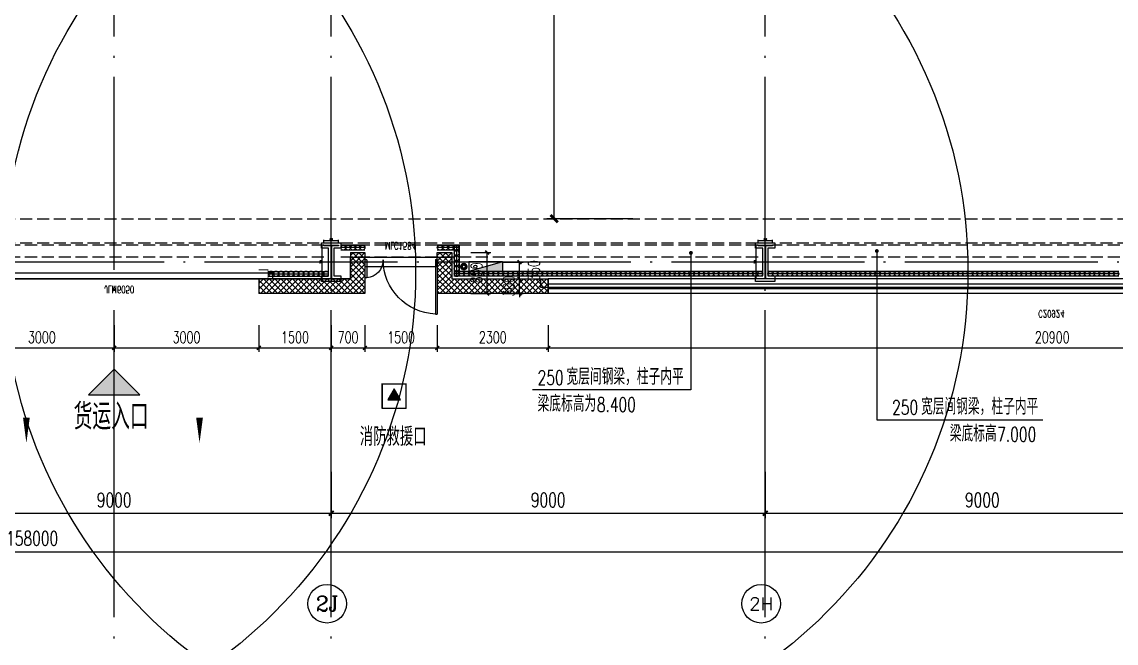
# Model space of a CAD drawing. Extents: x -1313754 to 847533, y 489853 to 941203.
# Drawn here: x -207268 to -184580, y 632164 to 645054 of the extents above; entities that cross this region are included whole.
import ezdxf
from ezdxf.enums import TextEntityAlignment as Align

# ---------------------------------------------------------------- set-up
doc = ezdxf.new("R2010")
doc.units = 0
doc.header["$LTSCALE"] = 1000
doc.header["$MEASUREMENT"] = 0
for name, pattern in [('10平面$0$DASH', [0.35, 0.25, -0.1]), ('DASH', [0.35, 0.25, -0.1]), ('DOTE', [2.42, 2, -0.2, 0.02, -0.2])]:
    doc.linetypes.add(name, pattern=pattern)
doc.layers.get('Defpoints').update_dxf_attribs({"color": 210})
for name, color, linetype in [('10平面$0$WINDOW', 4, 'Continuous'), ('10平面$0$WINDOW_TEXT', 7, 'Continuous'), ('A-AXIS-D', 1, 'Continuous'), ('A-AXIS-DOTE', 14, 'DOTE'), ('A-AXIS-DP', 126, 'Continuous'), ('A-AXIS-SYMB', 3, 'Continuous'), ('A-HATCH-2', 251, 'Continuous'), ('A-HRAIL', 173, 'Continuous'), ('A-LIN-V', 9, 'Continuous'), ('A-SFCE', 30, 'Continuous'), ('A-TEXT', 61, 'Continuous'), ('A-WINDOW', 140, 'Continuous'), ('AS-COLN', 6, 'Continuous'), ('AS-WALL', 40, 'Continuous'), ('AS-结构边线层', 200, 'Continuous'), ('DIM_SYMB', 3, 'Continuous'), ('FH-line', 180, 'Continuous'), ('FH-tri', 180, 'Continuous'), ('PUB_HATCH', 8, 'Continuous'), ('PUB_TEXT', 7, 'Continuous'), ('RP-N2-01$0$$0$A-WIND-J', 1, 'Continuous'), ('RP-N2-01$0$A-WIND-J', 3, 'Continuous'), ('SB_ZF消火栓', 10, 'Continuous'), ('建-窗', 4, 'Continuous'), ('建-门窗编号', 7, 'Continuous')]:
    doc.layers.add(name, color=color, linetype=linetype)
doc.layers.add('LG-ZF消防', color=1, linetype='Continuous', lineweight=60)
doc.styles.add('10平面$0$_TCH_WINDOW', font='SIMPLEX', dxfattribs={"height": 3.5, "bigfont": 'GBCBIG'})
doc.styles.add('_TCH_AXIS', font='COMPLEX', dxfattribs={"bigfont": 'GBCBIG'})
doc.styles.add('_TCH_DIM', font='SIMPLEX', dxfattribs={"bigfont": 'GBCBIG'})
doc.styles.add('_TCH_DIM_T3', font='SIMPLEX', dxfattribs={"width": 0.705882, "bigfont": 'GBCBIG'})
doc.styles.add('A-STANDARD', font='SIMPLEX', dxfattribs={"bigfont": 'GBCBIG'})
doc.styles.add('A-WIN-LABEL', font='SIMPLEX', dxfattribs={"bigfont": 'GBCBIG'})
doc.dimstyles.new('_TCH_ARCH&&10', dxfattribs={"dimtxt": 29.75, "dimasz": 10, "dimexe": 10, "dimexo": 10, "dimgap": 12.625, "dimtad": 1, "dimdec": 0, "dimzin": 0, "dimdsep": 46, "dimtxsty": '_TCH_DIM_T3', "dimblk": 'ARCHTICK', "dimcen": 0.09, "dimclrt": 7, "dimazin": 2, "dimtfac": 1, "dimtdec": 0, "dimtix": 1, "dimtmove": 2, "dimatfit": 3, "dimfxl": 0, "dimtolj": 1, "dimtzin": 0, "dimarcsym": 0})
doc.dimstyles.new('_TCH_ARCH&&100', dxfattribs={"dimtxt": 297.5, "dimasz": 100, "dimexe": 100, "dimexo": 100, "dimgap": 126.25, "dimtad": 1, "dimdec": 0, "dimzin": 0, "dimdsep": 46, "dimtxsty": '_TCH_DIM_T3', "dimblk": 'ARCHTICK', "dimcen": 0.09, "dimclrt": 7, "dimazin": 2, "dimtfac": 1, "dimtdec": 0, "dimtix": 1, "dimtmove": 2, "dimatfit": 3, "dimfxl": 0, "dimtolj": 1, "dimtzin": 0, "dimarcsym": 0})
doc.dimstyles.new('_TCH_ARCH&&150', dxfattribs={"dimtxt": 446.25, "dimasz": 150, "dimexe": 150, "dimexo": 150, "dimgap": 189.375, "dimtad": 1, "dimdec": 0, "dimzin": 0, "dimdsep": 46, "dimtxsty": '_TCH_DIM_T3', "dimblk": 'ARCHTICK', "dimcen": 0.09, "dimclrt": 7, "dimazin": 2, "dimtfac": 1, "dimtdec": 0, "dimtix": 1, "dimtmove": 2, "dimatfit": 3, "dimfxl": 0, "dimtolj": 1, "dimtzin": 0, "dimarcsym": 0})
doc.dimstyles.new('_TCH_ARCH&&80', dxfattribs={"dimtxt": 238, "dimasz": 80, "dimexe": 80, "dimexo": 80, "dimgap": 101, "dimtad": 1, "dimdec": 0, "dimzin": 0, "dimdsep": 46, "dimtxsty": '_TCH_DIM_T3', "dimblk": 'ARCHTICK', "dimcen": 0.09, "dimclrt": 7, "dimazin": 2, "dimtfac": 1, "dimtdec": 0, "dimtix": 1, "dimtmove": 2, "dimatfit": 3, "dimfxl": 0, "dimtolj": 1, "dimtzin": 0, "dimarcsym": 0})
pattern_1 = [(45, (60, 0), (-60.000061, 60.000061), []), (135, (60, 0), (-60.000061, -60.000061), [])]

# ---------------------------------------------------------------- blocks, each defined once
blk = doc.blocks.new('_ArchTick')
at = {"color": 0, "linetype": 'ByBlock', "const_width": 0.4}
blk.add_lwpolyline([(-0.5, -0.5), (0.5, 0.5)], dxfattribs=at)
blk = doc.blocks.new('*D1293')
at = {"layer": 'A-AXIS-D', "color": 0, "lineweight": -2}
for p, q in [((10882, -169100), (10882, -170060)), ((19882, -169100), (19882, -170060)), ((10882, -169960), (19882, -169960))]:
    blk.add_line(p, q, dxfattribs=at)
at = {"layer": 'Defpoints', "color": 0}
for p in [(10882, -169000), (19882, -169000), (19882, -169960)]:
    blk.add_point(p, dxfattribs=at)
at = {"layer": 'A-AXIS-D', "color": 0, "lineweight": -2, "xscale": 100, "yscale": 100, "zscale": 100, "rotation": 180}
blk.add_blockref('_ArchTick', (10882, -169960), dxfattribs=at)
at = {"layer": 'A-AXIS-D', "color": 0, "lineweight": -2, "xscale": 100, "yscale": 100, "zscale": 100}
blk.add_blockref('_ArchTick', (19882, -169960), dxfattribs=at)
at = {"layer": 'A-AXIS-D', "color": 7, "insert": (15382, -169685), "char_height": 297.5, "attachment_point": 5, "style": '_TCH_DIM_T3'}
blk.add_mtext('\\A1;9000', dxfattribs=at)
blk = doc.blocks.new('*D1294')
at = {"layer": 'A-AXIS-D', "color": 0, "lineweight": -2}
for p, q in [((19882, -169100), (19882, -170060)), ((28882, -169100), (28882, -170060)), ((19882, -169960), (28882, -169960))]:
    blk.add_line(p, q, dxfattribs=at)
at = {"layer": 'Defpoints', "color": 0}
for p in [(19882, -169000), (28882, -169000), (28882, -169960)]:
    blk.add_point(p, dxfattribs=at)
at = {"layer": 'A-AXIS-D', "color": 0, "lineweight": -2, "xscale": 100, "yscale": 100, "zscale": 100, "rotation": 180}
blk.add_blockref('_ArchTick', (19882, -169960), dxfattribs=at)
at = {"layer": 'A-AXIS-D', "color": 0, "lineweight": -2, "xscale": 100, "yscale": 100, "zscale": 100}
blk.add_blockref('_ArchTick', (28882, -169960), dxfattribs=at)
at = {"layer": 'A-AXIS-D', "color": 7, "insert": (24382, -169685), "char_height": 297.5, "attachment_point": 5, "style": '_TCH_DIM_T3'}
blk.add_mtext('\\A1;9000', dxfattribs=at)
blk = doc.blocks.new('*D1295')
at = {"layer": 'A-AXIS-D', "color": 0, "lineweight": -2}
for p, q in [((28882, -169100), (28882, -170060)), ((37882, -169100), (37882, -170060)), ((28882, -169960), (37882, -169960))]:
    blk.add_line(p, q, dxfattribs=at)
at = {"layer": 'Defpoints', "color": 0}
for p in [(28882, -169000), (37882, -169000), (37882, -169960)]:
    blk.add_point(p, dxfattribs=at)
at = {"layer": 'A-AXIS-D', "color": 0, "lineweight": -2, "xscale": 100, "yscale": 100, "zscale": 100, "rotation": 180}
blk.add_blockref('_ArchTick', (28882, -169960), dxfattribs=at)
at = {"layer": 'A-AXIS-D', "color": 0, "lineweight": -2, "xscale": 100, "yscale": 100, "zscale": 100}
blk.add_blockref('_ArchTick', (37882, -169960), dxfattribs=at)
at = {"layer": 'A-AXIS-D', "color": 7, "insert": (33382, -169685), "char_height": 297.5, "attachment_point": 5, "style": '_TCH_DIM_T3'}
blk.add_mtext('\\A1;9000', dxfattribs=at)
blk = doc.blocks.new('*D1384')
at = {"layer": 'A-AXIS-D', "color": 0, "lineweight": -2}
for p, q in [((-65318, -169200), (-65318, -170860)), ((92682, -169200), (92682, -170860)), ((-65318, -170760), (92682, -170760))]:
    blk.add_line(p, q, dxfattribs=at)
at = {"layer": 'Defpoints', "color": 0}
for p in [(-65318, -169100), (92682, -169100), (92682, -170760)]:
    blk.add_point(p, dxfattribs=at)
at = {"layer": 'A-AXIS-D', "color": 0, "lineweight": -2, "xscale": 100, "yscale": 100, "zscale": 100, "rotation": 180}
blk.add_blockref('_ArchTick', (-65318, -170760), dxfattribs=at)
at = {"layer": 'A-AXIS-D', "color": 0, "lineweight": -2, "xscale": 100, "yscale": 100, "zscale": 100}
blk.add_blockref('_ArchTick', (92682, -170760), dxfattribs=at)
at = {"layer": 'A-AXIS-D', "color": 7, "insert": (13682, -170485), "char_height": 297.5, "attachment_point": 5, "style": '_TCH_DIM_T3'}
blk.add_mtext('\\A1;158000', dxfattribs=at)
blk = doc.blocks.new('JYC-1')
at = {"layer": 'FH-tri'}
h = blk.add_hatch(color=2, dxfattribs=at)
h.dxf.hatch_style = 1
h.paths.add_polyline_path([(-170967, 42437), (-169717, 43687), (-170967, 43687)])
at = {"layer": 'FH-tri', "color": 2}
blk.add_lwpolyline([(-170967, 42437), (-169717, 43687), (-169717, 43687), (-170967, 43687)], close=True, dxfattribs=at)
at = {"layer": 'A-TEXT', "style": 'A-STANDARD'}
blk.add_text('货运入口', height=900.2, rotation=45, dxfattribs=at).set_placement((-170482, 41220))
blk = doc.blocks.new('10平面$0$$DorLib2D$00000126')
at = {"color": 0, "linetype": 'Continuous'}
for p, q in [((-0.532, 0.5), (-0.532, 0.9)), ((0.532, 0.9), (0.532, 0.5))]:
    blk.add_line(p, q, dxfattribs=at)
at = {"color": 0, "linetype": '10平面$0$DASH'}
for p, q in [((-0.532, 0.9), (0.532, 0.9)), ((-0.532, 0.5), (0.532, 0.5))]:
    blk.add_line(p, q, dxfattribs=at)
blk = doc.blocks.new('WINDOW2DLIB$DYNSTYLE$00000005')
at = {"color": 0}
for points in [[(-0.5, 0.5), (-0.5, -0.5)], [(-0.5, 0.5), (0.5, 0.5)], [(0.5, -0.5), (0.5, 0.5)], [(0.5, 0.1667), (-0.5, 0.1667)], [(0.5, -0.1667), (-0.5, -0.1667)], [(-0.5, -0.5), (0.5, -0.5)]]:
    blk.add_lwpolyline(points, dxfattribs=at)
blk = doc.blocks.new('DOOR2DLIB$SYSLIB$00000123')
at = {"color": 0}
for p, q in [((0.475, -0.001), (0.475, 0.752)), ((0.475, 0.752), (0.5, 0.752)), ((0.5, -0.001), (0.5, 0.752)), ((-0.5, 0), (-0.5, 0.252)), ((-0.475, 0.252), (-0.5, 0.252)), ((-0.475, 0), (-0.475, 0.252)), ((-0.475, 0), (-0.5, 0)), ((0.475, -0.001), (0.5, -0.001))]:
    blk.add_line(p, q, dxfattribs=at)
for centre, radius, start, end in [((0.505, -0.002), 0.755, 92.2493, 179.7238), ((-0.501, 0.003), 0.251, 359.7899, 84.0974)]:
    blk.add_arc(centre, radius, start, end, dxfattribs=at)
blk = doc.blocks.new('42343243')
at = {"layer": 'PUB_HATCH'}
h = blk.add_hatch(dxfattribs=at)
h.set_pattern_fill('多孔材料', color=256, scale=30, style=0)
h.set_pattern_definition(pattern_1)
h.paths.add_polyline_path([(-200454, 1222870), (-200154, 1223170), (-202354, 1223170), (-202354, 1222870)])
h = blk.add_hatch(dxfattribs=at)
h.set_pattern_fill('多孔材料', color=256, scale=30, style=0)
h.set_pattern_definition(pattern_1)
h.paths.add_polyline_path([(-200454, 1222320), (-200154, 1222620), (-200154, 1223170), (-200454, 1222870)])
h = blk.add_hatch(dxfattribs=at)
h.set_pattern_fill('多孔材料', color=256, scale=30, style=0)
h.set_pattern_definition(pattern_1)
h.paths.add_polyline_path([(-198354, 1222870), (-196354, 1222870), (-196354, 1223170), (-198654, 1223170)])
h = blk.add_hatch(dxfattribs=at)
h.set_pattern_fill('多孔材料', color=256, scale=30, style=0)
h.set_pattern_definition(pattern_1)
h.paths.add_polyline_path([(-198654, 1222620), (-198354, 1222320), (-198354, 1222870), (-198654, 1223170)])
h = blk.add_hatch(dxfattribs=at)
h.set_pattern_fill('多孔材料', color=256, scale=30, style=0)
h.set_pattern_definition(pattern_1)
h.paths.add_polyline_path([(-200454, 1222320), (-200154, 1222320), (-200154, 1222620)])
h = blk.add_hatch(dxfattribs=at)
h.set_pattern_fill('多孔材料', color=256, scale=30, style=0)
h.set_pattern_definition(pattern_1)
h.paths.add_polyline_path([(-198654, 1222620), (-198654, 1222320), (-198354, 1222320)])
at = {"layer": '10平面$0$WINDOW'}
blk.add_line((-198654, 1222620), (-200154, 1222620), dxfattribs=at)
at = {"layer": 'AS-WALL'}
for p, q in [((-200154, 1223170), (-202354, 1223170)), ((-202354, 1222870), (-202354, 1223170)), ((-200154, 1222620), (-200154, 1223170)), ((-196354, 1223170), (-198654, 1223170)), ((-198654, 1222620), (-198654, 1223170)), ((-196354, 1222870), (-196354, 1223170)), ((-200454, 1222870), (-202354, 1222870)), ((-200454, 1222320), (-200454, 1222870)), ((-198354, 1222870), (-196354, 1222870)), ((-198354, 1222320), (-198354, 1222870)), ((-200154, 1222320), (-200154, 1222620)), ((-198654, 1222620), (-198654, 1222320)), ((-200454, 1222320), (-200154, 1222320)), ((-198654, 1222320), (-198354, 1222320))]:
    blk.add_line(p, q, dxfattribs=at)
at = {"layer": '10平面$0$WINDOW'}
ref = blk.add_blockref('DOOR2DLIB$SYSLIB$00000123', (-199404, 1222470), dxfattribs=dict(at, xscale=-1500, yscale=-1500, zscale=300, rotation=179.9999999999555))
ref.add_attrib('A', 'MLC1584', (-199737, 1222108), dxfattribs={"layer": '10平面$0$WINDOW_TEXT', "ltscale": 500, "height": 148.8, "rotation": 360, "style": '10平面$0$_TCH_WINDOW', "width": 0.705882})
ref = blk.add_blockref('10平面$0$$DorLib2D$00000126', (-205254, 1223020), dxfattribs=dict(at, xscale=6000, yscale=300, zscale=300, rotation=180))
ref.add_attrib('A', 'JLM6050', (-205555, 1223016), dxfattribs={"layer": '10平面$0$WINDOW_TEXT', "ltscale": 500, "height": 148.8, "style": '10平面$0$_TCH_WINDOW', "width": 0.705882})
at = {"layer": '建-窗'}
ref = blk.add_blockref('WINDOW2DLIB$DYNSTYLE$00000005', (-185904, 1223020), dxfattribs=dict(at, xscale=-20900, yscale=-300, zscale=300, rotation=359.9999999994913))
ref.add_attrib('A', 'C20924', (-186194, 1223521), dxfattribs={"layer": '建-门窗编号', "ltscale": 500, "height": 148.8, "style": 'A-WIN-LABEL', "width": 0.705882})
blk = doc.blocks.new('43243')
at = {"layer": 'AS-结构边线层'}
blk.add_lwpolyline([(-210494, 639720), (-200454, 639720), (-200454, 640170), (-198354, 640170), (-198354, 639720), (-196514, 639720), (-196514, 639550), (-175294, 639550), (-175294, 639720), (-173454, 639720), (-173454, 640170), (-171354, 640170), (-171354, 639720), (-169514, 639720), (-169514, 639550), (-155994, 639550), (-155994, 639720), (-146454, 639720)], dxfattribs=at)
blk = doc.blocks.new('3243243')
at = {"layer": 'A-AXIS-SYMB'}
for p, q in [((-193395.8, 640260), (-193395.8, 637420)), ((-189540, 640300), (-189540, 636800)), ((-193395.8, 637420), (-196680, 637420)), ((-189540, 636800), (-186100, 636800))]:
    blk.add_line(p, q, dxfattribs=at)
at = {"layer": 'A-AXIS-SYMB', "const_width": 40}
for points in [[(-193395.8, 640280, 1), (-193395.8, 640240, 1)], [(-189540, 640320, 1), (-189540, 640280, 1)]]:
    blk.add_lwpolyline(points, format="xyb", close=True, dxfattribs=at)
at = {"layer": 'A-SFCE', "linetype": 'DASH'}
for p, q in [((-201004.2, 640420), (-218704.2, 640420)), ((-174004.2, 640420), (-191704.2, 640420)), ((-201004.2, 640170), (-218704.2, 640170)), ((-174004.2, 640170), (-191704.2, 640170))]:
    blk.add_line(p, q, dxfattribs=at)
at = {"layer": 'A-SFCE', "color": 2, "linetype": 'DASH'}
for p, q in [((-192004.2, 640420), (-200704.2, 640420)), ((-192004.2, 640170), (-200704.2, 640170))]:
    blk.add_line(p, q, dxfattribs=at)
at = {"layer": 'PUB_TEXT', "style": '_TCH_DIM', "width": 0.705882}
for s, p in [('250', (-196575, 637525)), ('8.400', (-195346.3, 636965)), ('250', (-189225.2, 636905)), ('7.000', (-187045, 636345))]:
    blk.add_text(s, height=297.5, dxfattribs=at).set_placement(p)
at = {"layer": 'PUB_TEXT', "style": '_TCH_DIM'}
for s, p in [('宽层间钢梁，柱子内平', (-195975, 637525)), ('梁底标高为', (-196575, 636965)), ('宽层间钢梁，柱子内平', (-188625.2, 636905)), ('梁底标高', (-188028, 636345))]:
    blk.add_text(s, height=337.59, dxfattribs=at).set_placement(p)
blk = doc.blocks.new('*D1765')
at = {"layer": 'A-AXIS-DP', "color": 0, "lineweight": -2}
for p, q in [((-195790, 766880), (-195790, 766929)), ((-195790, 766919), (-195490, 766919)), ((-195490, 766880), (-195490, 766929))]:
    blk.add_line(p, q, dxfattribs=at)
at = {"layer": 'Defpoints', "color": 0}
for p in [(-195790, 766870), (-195490, 766919), (-195490, 766870)]:
    blk.add_point(p, dxfattribs=at)
at = {"layer": 'A-AXIS-DP', "color": 0, "lineweight": -2, "xscale": 10, "yscale": 10, "zscale": 10, "rotation": 180}
blk.add_blockref('_ArchTick', (-195790, 766919), dxfattribs=at)
at = {"layer": 'A-AXIS-DP', "color": 0, "lineweight": -2, "xscale": 10, "yscale": 10, "zscale": 10}
blk.add_blockref('_ArchTick', (-195490, 766919), dxfattribs=at)
at = {"layer": 'A-AXIS-DP', "color": 7, "insert": (-195640, 766946), "char_height": 29.8, "attachment_point": 5, "style": '_TCH_DIM_T3'}
blk.add_mtext('\\A1;300', dxfattribs=at)
blk = doc.blocks.new('*D1766')
at = {"layer": 'A-AXIS-DP', "color": 0, "lineweight": -2}
for p, q in [((-195800, 766820), (-195841, 766820)), ((-195831, 766120), (-195831, 766820)), ((-195800, 766120), (-195841, 766120))]:
    blk.add_line(p, q, dxfattribs=at)
at = {"layer": 'Defpoints', "color": 0}
for p in [(-195831, 766820), (-195790, 766820), (-195790, 766120)]:
    blk.add_point(p, dxfattribs=at)
at = {"layer": 'A-AXIS-DP', "color": 0, "lineweight": -2, "xscale": 10, "yscale": 10, "zscale": 10}
for p, rotation in [((-195831, 766820), 90), ((-195831, 766120), 270)]:
    blk.add_blockref('_ArchTick', p, dxfattribs=dict(at, rotation=rotation))
at = {"layer": 'A-AXIS-DP', "color": 7, "insert": (-195859, 766470), "char_height": 29.8, "attachment_point": 5, "rotation": 90, "style": '_TCH_DIM_T3'}
blk.add_mtext('\\A1;700', dxfattribs=at)
blk = doc.blocks.new('*D1815')
at = {"layer": 'A-WINDOW', "color": 0, "lineweight": -2}
for p, q in [((-194600, 655670), (-196381, 655670)), ((-196231, 640970), (-196231, 655670)), ((-194600, 640970), (-196381, 640970))]:
    blk.add_line(p, q, dxfattribs=at)
at = {"layer": 'Defpoints', "color": 0}
for p in [(-196231, 655670), (-194450, 655670), (-194450, 640970)]:
    blk.add_point(p, dxfattribs=at)
at = {"layer": 'A-WINDOW', "color": 0, "lineweight": -2, "xscale": 150, "yscale": 150, "zscale": 150}
for p, rotation in [((-196231, 655670), 90), ((-196231, 640970), 270)]:
    blk.add_blockref('_ArchTick', p, dxfattribs=dict(at, rotation=rotation))
at = {"layer": 'A-WINDOW', "color": 7, "insert": (-196644, 648320), "char_height": 446.2, "attachment_point": 5, "rotation": 90, "style": '_TCH_DIM_T3'}
blk.add_mtext('\\A1;14700', dxfattribs=at)
blk = doc.blocks.new('RP-N2-01$0$$0$xfjy')
at = {"layer": 'RP-N2-01$0$$0$A-WIND-J'}
h = blk.add_hatch(color=256, dxfattribs=at)
h.dxf.hatch_style = 1
h.paths.add_polyline_path([(1141876, -26214), (1142135, -26214), (1142005, -25989)])
at = {"layer": 'RP-N2-01$0$$0$A-WIND-J', "const_width": 25}
blk.add_lwpolyline([(1141755, -25889), (1141755, -26389), (1142255, -26389), (1142255, -25889)], close=True, dxfattribs=at)
at = {"layer": 'RP-N2-01$0$$0$A-WIND-J'}
for points in [[(1141755, -26389), (1142255, -26389), (1142255, -25889), (1141755, -25889)], [(1141876, -26214), (1142135, -26214), (1142005, -25989)]]:
    blk.add_lwpolyline(points, close=True, dxfattribs=at)
blk = doc.blocks.new('RP-N2-01$0$xfjy')
at = {"layer": 'RP-N2-01$0$$0$A-WIND-J'}
blk.add_blockref('RP-N2-01$0$$0$xfjy', (0, 0), dxfattribs=at)
blk = doc.blocks.new('1232')
at = {"layer": 'RP-N2-01$0$A-WIND-J'}
blk.add_blockref('RP-N2-01$0$xfjy', (-1341555, 663429, 0), dxfattribs=at)
at = {"layer": 'A-TEXT', "style": '_TCH_DIM'}
blk.add_text('消防救援口', height=384.1, dxfattribs=at).set_placement((-200261, 636257, 0))
blk = doc.blocks.new('3333')
at = {"layer": 'A-SFCE', "const_width": 20}
blk.add_lwpolyline([(-227064, 766320), (-227064, 766510), (-227244, 766510), (-227244, 766320)], dxfattribs=at)
blk = doc.blocks.new('99平面图例外参$0$$LinePat$圆环')
for points in [[(0, 150), (300, 150)], [(0, 0), (300, 0)], [(0, -150), (300, -150)]]:
    blk.add_lwpolyline(points)
at = {"color": 0}
blk.add_circle((150, 0), 150, dxfattribs=at)
blk = doc.blocks.new('34242343243')
at = {"layer": 'A-HRAIL', "yscale": 0.3333333333333333, "zscale": 0.3333333333333333}
for p, xscale, rotation in [((-200554, 640370), 0.3333327849077565, 180), ((-200454, 640370), 0.3333327849077565, 180), ((-200354, 640370), 0.3333327849077565, 180), ((-200254, 640370), 0.3333327849077565, 180), ((-200154, 640370), 0.3333327849077565, 180), ((-198542, 640370), 0.3749999999076196, 180), ((-198429, 640370), 0.3749999999076196, 180), ((-198317, 640370), 0.3749999999076196, 180), ((-198204, 640370), 0.3749999999076196, 180), ((-198254, 640420), 0.3611111227129974, 270), ((-198254, 640312), 0.3611111227129974, 270), ((-198254, 640203), 0.3611111227129974, 270), ((-198254, 640095), 0.3611111227129974, 270), ((-202154, 639826), -0.3461108940497231, 179.9999999997966), ((-202050, 639826), -0.3461108940497231, 179.9999999997966), ((-201947, 639826), -0.3461108940497231, 179.9999999997966), ((-201843, 639826), -0.3461108940497231, 179.9999999997966), ((-201739, 639826), -0.3461108940497231, 179.9999999997966), ((-201635, 639826), -0.3461108940497231, 179.9999999997966), ((-201531, 639826), -0.3461108940497231, 179.9999999997966), ((-201427, 639826), -0.3461108940497231, 179.9999999997966), ((-201324, 639826), -0.3461108940497231, 179.9999999997966), ((-201220, 639826), -0.3461108940497231, 179.9999999997966), ((-201116, 639826), -0.3461108940497231, 179.9999999997966), ((-201012, 639826), -0.3461108940497231, 179.9999999997966), ((-198254, 639987), 0.3611111227129974, 270), ((-198254, 639878), 0.3611111227129974, 270), ((-198203, 639826), 0.3384127419475277, 180.0000000002033), ((-198101, 639826), 0.3384127419475277, 180.0000000002033), ((-198000, 639826), 0.3384127419475277, 180.0000000002033), ((-197898, 639826), 0.3384127419475277, 180.0000000002033), ((-197797, 639826), 0.3384127419475277, 180.0000000002033), ((-197695, 639826), 0.3384127419475277, 180.0000000002033), ((-197594, 639826), 0.3384127419475277, 180.0000000002033), ((-197492, 639826), 0.3384127419475277, 180.0000000002033), ((-197390, 639826), 0.3384127419475277, 180.0000000002033), ((-197289, 639826), 0.3384127419475277, 180.0000000002033), ((-197187, 639826), 0.3384127419475277, 180.0000000002033), ((-197086, 639826), 0.3384127419475277, 180.0000000002033), ((-196984, 639826), 0.3384127419475277, 180.0000000002033), ((-196883, 639826), 0.3384127419475277, 180.0000000002033), ((-196781, 639826), 0.3384127419475277, 180.0000000002033), ((-196680, 639826), 0.3384127419475277, 180.0000000002033), ((-196578, 639826), 0.3384127419475277, 180.0000000002033), ((-196477, 639826), 0.3384127419475277, 180.0000000002033), ((-196375, 639826), 0.3384127419475277, 180.0000000002033), ((-196274, 639826), 0.3384127419475277, 180.0000000002033), ((-196172, 639826), 0.3384127419475277, 180.0000000002033), ((-196071, 639826), 0.3384127419475277, 180.0000000002033), ((-195969, 639826), 0.3384127419475277, 180.0000000002033), ((-195868, 639826), 0.3384127419475277, 180.0000000002033), ((-195766, 639826), 0.3384127419475277, 180.0000000002033), ((-195665, 639826), 0.3384127419475277, 180.0000000002033), ((-195563, 639826), 0.3384127419475277, 180.0000000002033), ((-195462, 639826), 0.3384127419475277, 180.0000000002033), ((-195360, 639826), 0.3384127419475277, 180.0000000002033), ((-195258, 639826), 0.3384127419475277, 180.0000000002033), ((-195157, 639826), 0.3384127419475277, 180.0000000002033), ((-195055, 639826), 0.3384127419475277, 180.0000000002033), ((-194954, 639826), 0.3384127419475277, 180.0000000002033), ((-194852, 639826), 0.3384127419475277, 180.0000000002033), ((-194751, 639826), 0.3384127419475277, 180.0000000002033), ((-194649, 639826), 0.3384127419475277, 180.0000000002033), ((-194548, 639826), 0.3384127419475277, 180.0000000002033), ((-194446, 639826), 0.3384127419475277, 180.0000000002033), ((-194345, 639826), 0.3384127419475277, 180.0000000002033), ((-194243, 639826), 0.3384127419475277, 180.0000000002033), ((-194142, 639826), 0.3384127419475277, 180.0000000002033), ((-194040, 639826), 0.3384127419475277, 180.0000000002033), ((-193939, 639826), 0.3384127419475277, 180.0000000002033), ((-193837, 639826), 0.3384127419475277, 180.0000000002033), ((-193736, 639826), 0.3384127419475277, 180.0000000002033), ((-193634, 639826), 0.3384127419475277, 180.0000000002033), ((-193533, 639826), 0.3384127419475277, 180.0000000002033), ((-193431, 639826), 0.3384127419475277, 180.0000000002033), ((-193330, 639826), 0.3384127419475277, 180.0000000002033), ((-193228, 639826), 0.3384127419475277, 180.0000000002033), ((-193126, 639826), 0.3384127419475277, 180.0000000002033), ((-193025, 639826), 0.3384127419475277, 180.0000000002033), ((-192923, 639826), 0.3384127419475277, 180.0000000002033), ((-192822, 639826), 0.3384127419475277, 180.0000000002033), ((-192720, 639826), 0.3384127419475277, 180.0000000002033), ((-192619, 639826), 0.3384127419475277, 180.0000000002033), ((-192517, 639826), 0.3384127419475277, 180.0000000002033), ((-192416, 639826), 0.3384127419475277, 180.0000000002033), ((-192314, 639826), 0.3384127419475277, 180.0000000002033), ((-192213, 639826), 0.3384127419475277, 180.0000000002033), ((-192111, 639826), 0.3384127419475277, 180.0000000002033), ((-192010, 639826), 0.3384127419475277, 180.0000000002033), ((-191908, 639826), 0.3384127419475277, 180.0000000002033), ((-191699, 639826), 0.3368181818181796, 180.0000000002033), ((-191598, 639826), 0.3368181818181796, 180.0000000002033), ((-191497, 639826), 0.3368181818181796, 180.0000000002033), ((-191396, 639826), 0.3368181818181796, 180.0000000002033), ((-191295, 639826), 0.3368181818181796, 180.0000000002033), ((-191194, 639826), 0.3368181818181796, 180.0000000002033), ((-191093, 639826), 0.3368181818181796, 180.0000000002033), ((-190992, 639826), 0.3368181818181796, 180.0000000002033), ((-190891, 639826), 0.3368181818181796, 180.0000000002033), ((-190790, 639826), 0.3368181818181796, 180.0000000002033), ((-190689, 639826), 0.3368181818181796, 180.0000000002033), ((-190588, 639826), 0.3368181818181796, 180.0000000002033), ((-190487, 639826), 0.3368181818181796, 180.0000000002033), ((-190386, 639826), 0.3368181818181796, 180.0000000002033), ((-190285, 639826), 0.3368181818181796, 180.0000000002033), ((-190183, 639826), 0.3368181818181796, 180.0000000002033), ((-190082, 639826), 0.3368181818181796, 180.0000000002033), ((-189981, 639826), 0.3368181818181796, 180.0000000002033), ((-189880, 639826), 0.3368181818181796, 180.0000000002033), ((-189779, 639826), 0.3368181818181796, 180.0000000002033), ((-189678, 639826), 0.3368181818181796, 180.0000000002033), ((-189577, 639826), 0.3368181818181796, 180.0000000002033), ((-189476, 639826), 0.3368181818181796, 180.0000000002033), ((-189375, 639826), 0.3368181818181796, 180.0000000002033), ((-189274, 639826), 0.3368181818181796, 180.0000000002033), ((-189173, 639826), 0.3368181818181796, 180.0000000002033), ((-189072, 639826), 0.3368181818181796, 180.0000000002033), ((-188971, 639826), 0.3368181818181796, 180.0000000002033), ((-188870, 639826), 0.3368181818181796, 180.0000000002033), ((-188769, 639826), 0.3368181818181796, 180.0000000002033), ((-188668, 639826), 0.3368181818181796, 180.0000000002033), ((-188567, 639826), 0.3368181818181796, 180.0000000002033), ((-188466, 639826), 0.3368181818181796, 180.0000000002033), ((-188365, 639826), 0.3368181818181796, 180.0000000002033), ((-188264, 639826), 0.3368181818181796, 180.0000000002033), ((-188163, 639826), 0.3368181818181796, 180.0000000002033), ((-188062, 639826), 0.3368181818181796, 180.0000000002033), ((-187960, 639826), 0.3368181818181796, 180.0000000002033), ((-187859, 639826), 0.3368181818181796, 180.0000000002033), ((-187758, 639826), 0.3368181818181796, 180.0000000002033), ((-187657, 639826), 0.3368181818181796, 180.0000000002033), ((-187556, 639826), 0.3368181818181796, 180.0000000002033), ((-187455, 639826), 0.3368181818181796, 180.0000000002033), ((-187354, 639826), 0.3368181818181796, 180.0000000002033), ((-187253, 639826), 0.3368181818181796, 180.0000000002033), ((-187152, 639826), 0.3368181818181796, 180.0000000002033), ((-187051, 639826), 0.3368181818181796, 180.0000000002033), ((-186950, 639826), 0.3368181818181796, 180.0000000002033), ((-186849, 639826), 0.3368181818181796, 180.0000000002033), ((-186748, 639826), 0.3368181818181796, 180.0000000002033), ((-186647, 639826), 0.3368181818181796, 180.0000000002033), ((-186546, 639826), 0.3368181818181796, 180.0000000002033), ((-186445, 639826), 0.3368181818181796, 180.0000000002033), ((-186344, 639826), 0.3368181818181796, 180.0000000002033), ((-186243, 639826), 0.3368181818181796, 180.0000000002033), ((-186142, 639826), 0.3368181818181796, 180.0000000002033), ((-186041, 639826), 0.3368181818181796, 180.0000000002033), ((-185940, 639826), 0.3368181818181796, 180.0000000002033), ((-185839, 639826), 0.3368181818181796, 180.0000000002033), ((-185737, 639826), 0.3368181818181796, 180.0000000002033), ((-185636, 639826), 0.3368181818181796, 180.0000000002033), ((-185535, 639826), 0.3368181818181796, 180.0000000002033), ((-185434, 639826), 0.3368181818181796, 180.0000000002033), ((-185333, 639826), 0.3368181818181796, 180.0000000002033), ((-185232, 639826), 0.3368181818181796, 180.0000000002033), ((-185131, 639826), 0.3368181818181796, 180.0000000002033), ((-185030, 639826), 0.3368181818181796, 180.0000000002033), ((-184929, 639826), 0.3368181818181796, 180.0000000002033), ((-184828, 639826), 0.3368181818181796, 180.0000000002033), ((-184727, 639826), 0.3368181818181796, 180.0000000002033), ((-184626, 639826), 0.3368181818181796, 180.0000000002033), ((-184525, 639826), 0.3368181818181796, 180.0000000002033)]:
    blk.add_blockref('99平面图例外参$0$$LinePat$圆环', p, dxfattribs=dict(at, xscale=xscale, rotation=rotation))
at = {"layer": 'A-SFCE', "rotation": 270}
blk.add_blockref('3333', (-968675, 412666), dxfattribs=at)
blk = doc.blocks.new('A$C5D961328')
at = {"layer": 'SB_ZF消火栓'}
blk.add_hatch(color=256, dxfattribs=at).paths.add_polyline_path([(0, 40), (700, 40), (700, 240)])
at = {"layer": 'A-LIN-V', "ltscale": 500}
blk.add_circle((350, 40), 10001, dxfattribs=at)
at = {"layer": 'SB_ZF消火栓'}
for p, q in [((700, 240), (0, 240)), ((0, 240), (0, 40)), ((700, 240), (0, 40)), ((700, 240), (700, 40)), ((0, 40), (700, 40))]:
    blk.add_line(p, q, dxfattribs=at)
at = {"layer": 'SB_ZF消火栓', "color": 1}
blk.add_circle((140, 140), 32.5, dxfattribs=at)
blk = doc.blocks.new('43242343')
at = {"layer": 'LG-ZF消防', "linetype": 'Continuous'}
blk.add_circle((-198104, 639976), 50, dxfattribs=at)
blk = doc.blocks.new('234243242332')
at = {"layer": 'LG-ZF消防', "linetype": 'Continuous'}
blk.add_blockref('43242343', (0, 0), dxfattribs=at)
at = {"layer": 'SB_ZF消火栓'}
for p in [(-209454, 639836), (-198004, 639836)]:
    blk.add_blockref('A$C5D961328', p, dxfattribs=at)
blk = doc.blocks.new('*D679')
at = {"layer": 'A-AXIS-DP', "color": 0, "lineweight": -2}
for p, q in [((-196951, 639720), (-196951, 639800)), ((-197290, 639720), (-196871, 639720)), ((-196951, 639420), (-196951, 639720)), ((-197290, 639420), (-196871, 639420)), ((-196951, 639420), (-196951, 639340))]:
    blk.add_line(p, q, dxfattribs=at)
at = {"layer": 'Defpoints', "color": 0}
for p in [(-197370, 639720), (-196951, 639720), (-197370, 639420)]:
    blk.add_point(p, dxfattribs=at)
at = {"layer": 'A-AXIS-DP', "color": 0, "lineweight": -2, "xscale": 80, "yscale": 80, "zscale": 80}
for p, rotation in [((-196951, 639720), 270), ((-196951, 639420), 90)]:
    blk.add_blockref('_ArchTick', p, dxfattribs=dict(at, rotation=rotation))
at = {"layer": 'A-AXIS-DP', "color": 7, "insert": (-197171, 639570), "char_height": 238, "attachment_point": 5, "rotation": 90, "style": '_TCH_DIM_T3'}
blk.add_mtext('\\A1;300', dxfattribs=at)
blk = doc.blocks.new('*D680')
at = {"layer": 'A-AXIS-DP', "color": 0, "lineweight": -2}
for p, q in [((-197290, 640070), (-196871, 640070)), ((-196951, 639720), (-196951, 640070)), ((-197290, 639720), (-196871, 639720))]:
    blk.add_line(p, q, dxfattribs=at)
at = {"layer": 'Defpoints', "color": 0}
for p in [(-197370, 640070), (-196951, 640070), (-197370, 639720)]:
    blk.add_point(p, dxfattribs=at)
at = {"layer": 'A-AXIS-DP', "color": 0, "lineweight": -2, "xscale": 80, "yscale": 80, "zscale": 80}
for p, rotation in [((-196951, 640070), 90), ((-196951, 639720), 270)]:
    blk.add_blockref('_ArchTick', p, dxfattribs=dict(at, rotation=rotation))
at = {"layer": 'A-AXIS-DP', "color": 7, "insert": (-196650, 639895), "char_height": 238, "attachment_point": 5, "rotation": 90, "style": '_TCH_DIM_T3'}
blk.add_mtext('\\A1;350', dxfattribs=at)
blk = doc.blocks.new('*D705')
at = {"layer": 'A-AXIS-DP', "color": 0, "lineweight": -2}
for p, q in [((-197960, 640270), (-197541, 640270)), ((-197621, 639420), (-197621, 640270)), ((-197960, 639420), (-197541, 639420))]:
    blk.add_line(p, q, dxfattribs=at)
at = {"layer": 'Defpoints', "color": 0}
for p in [(-198040, 640270), (-197621, 640270), (-198040, 639420)]:
    blk.add_point(p, dxfattribs=at)
at = {"layer": 'A-AXIS-DP', "color": 0, "lineweight": -2, "xscale": 80, "yscale": 80, "zscale": 80}
for p, rotation in [((-197621, 640270), 90), ((-197621, 639420), 270)]:
    blk.add_blockref('_ArchTick', p, dxfattribs=dict(at, rotation=rotation))
at = {"layer": 'A-AXIS-DP', "color": 7, "insert": (-197841, 639845), "char_height": 238, "attachment_point": 5, "rotation": 90, "style": '_TCH_DIM_T3'}
blk.add_mtext('\\A1;850', dxfattribs=at)
blk = doc.blocks.new('*D1006')
at = {"layer": 'A-AXIS-DP', "color": 0, "lineweight": -2}
for p, q in [((-208354, 638760), (-208354, 638210)), ((-205354, 638760), (-205354, 638210)), ((-208354, 638290), (-205354, 638290))]:
    blk.add_line(p, q, dxfattribs=at)
at = {"layer": 'Defpoints', "color": 0}
for p in [(-208354, 638840), (-205354, 638840), (-205354, 638290)]:
    blk.add_point(p, dxfattribs=at)
at = {"layer": 'A-AXIS-DP', "color": 0, "lineweight": -2, "xscale": 80, "yscale": 80, "zscale": 80, "rotation": 180}
blk.add_blockref('_ArchTick', (-208354, 638290), dxfattribs=at)
at = {"layer": 'A-AXIS-DP', "color": 0, "lineweight": -2, "xscale": 80, "yscale": 80, "zscale": 80}
blk.add_blockref('_ArchTick', (-205354, 638290), dxfattribs=at)
at = {"layer": 'A-AXIS-DP', "color": 7, "insert": (-206854, 638510), "char_height": 238, "attachment_point": 5, "style": '_TCH_DIM_T3'}
blk.add_mtext('\\A1;3000', dxfattribs=at)
blk = doc.blocks.new('*D1007')
at = {"layer": 'A-AXIS-DP', "color": 0, "lineweight": -2}
for p, q in [((-205354, 638760), (-205354, 638210)), ((-202354, 638760), (-202354, 638210)), ((-205354, 638290), (-202354, 638290))]:
    blk.add_line(p, q, dxfattribs=at)
at = {"layer": 'Defpoints', "color": 0}
for p in [(-205354, 638840), (-202354, 638840), (-202354, 638290)]:
    blk.add_point(p, dxfattribs=at)
at = {"layer": 'A-AXIS-DP', "color": 0, "lineweight": -2, "xscale": 80, "yscale": 80, "zscale": 80, "rotation": 180}
blk.add_blockref('_ArchTick', (-205354, 638290), dxfattribs=at)
at = {"layer": 'A-AXIS-DP', "color": 0, "lineweight": -2, "xscale": 80, "yscale": 80, "zscale": 80}
blk.add_blockref('_ArchTick', (-202354, 638290), dxfattribs=at)
at = {"layer": 'A-AXIS-DP', "color": 7, "insert": (-203854, 638510), "char_height": 238, "attachment_point": 5, "style": '_TCH_DIM_T3'}
blk.add_mtext('\\A1;3000', dxfattribs=at)
blk = doc.blocks.new('*D1008')
at = {"layer": 'A-AXIS-DP', "color": 0, "lineweight": -2}
for p, q in [((-202354, 638760), (-202354, 638210)), ((-200854, 638760), (-200854, 638210)), ((-202354, 638290), (-200854, 638290))]:
    blk.add_line(p, q, dxfattribs=at)
at = {"layer": 'Defpoints', "color": 0}
for p in [(-202354, 638840), (-200854, 638840), (-200854, 638290)]:
    blk.add_point(p, dxfattribs=at)
at = {"layer": 'A-AXIS-DP', "color": 0, "lineweight": -2, "xscale": 80, "yscale": 80, "zscale": 80, "rotation": 180}
blk.add_blockref('_ArchTick', (-202354, 638290), dxfattribs=at)
at = {"layer": 'A-AXIS-DP', "color": 0, "lineweight": -2, "xscale": 80, "yscale": 80, "zscale": 80}
blk.add_blockref('_ArchTick', (-200854, 638290), dxfattribs=at)
at = {"layer": 'A-AXIS-DP', "color": 7, "insert": (-201604, 638510), "char_height": 238, "attachment_point": 5, "style": '_TCH_DIM_T3'}
blk.add_mtext('\\A1;1500', dxfattribs=at)
blk = doc.blocks.new('*D1009')
at = {"layer": 'A-AXIS-DP', "color": 0, "lineweight": -2}
for p, q in [((-200854, 638760), (-200854, 638210)), ((-200154, 638760), (-200154, 638210)), ((-200854, 638290), (-200154, 638290))]:
    blk.add_line(p, q, dxfattribs=at)
at = {"layer": 'Defpoints', "color": 0}
for p in [(-200854, 638840), (-200154, 638840), (-200154, 638290)]:
    blk.add_point(p, dxfattribs=at)
at = {"layer": 'A-AXIS-DP', "color": 0, "lineweight": -2, "xscale": 80, "yscale": 80, "zscale": 80, "rotation": 180}
blk.add_blockref('_ArchTick', (-200854, 638290), dxfattribs=at)
at = {"layer": 'A-AXIS-DP', "color": 0, "lineweight": -2, "xscale": 80, "yscale": 80, "zscale": 80}
blk.add_blockref('_ArchTick', (-200154, 638290), dxfattribs=at)
at = {"layer": 'A-AXIS-DP', "color": 7, "insert": (-200504, 638510), "char_height": 238, "attachment_point": 5, "style": '_TCH_DIM_T3'}
blk.add_mtext('\\A1;700', dxfattribs=at)
blk = doc.blocks.new('*D1010')
at = {"layer": 'A-AXIS-DP', "color": 0, "lineweight": -2}
for p, q in [((-200154, 638760), (-200154, 638210)), ((-198654, 638760), (-198654, 638210)), ((-200154, 638290), (-198654, 638290))]:
    blk.add_line(p, q, dxfattribs=at)
at = {"layer": 'Defpoints', "color": 0}
for p in [(-200154, 638840), (-198654, 638840), (-198654, 638290)]:
    blk.add_point(p, dxfattribs=at)
at = {"layer": 'A-AXIS-DP', "color": 0, "lineweight": -2, "xscale": 80, "yscale": 80, "zscale": 80, "rotation": 180}
blk.add_blockref('_ArchTick', (-200154, 638290), dxfattribs=at)
at = {"layer": 'A-AXIS-DP', "color": 0, "lineweight": -2, "xscale": 80, "yscale": 80, "zscale": 80}
blk.add_blockref('_ArchTick', (-198654, 638290), dxfattribs=at)
at = {"layer": 'A-AXIS-DP', "color": 7, "insert": (-199404, 638510), "char_height": 238, "attachment_point": 5, "style": '_TCH_DIM_T3'}
blk.add_mtext('\\A1;1500', dxfattribs=at)
blk = doc.blocks.new('*D1011')
at = {"layer": 'A-AXIS-DP', "color": 0, "lineweight": -2}
for p, q in [((-198654, 638760), (-198654, 638210)), ((-196354, 638760), (-196354, 638210)), ((-198654, 638290), (-196354, 638290))]:
    blk.add_line(p, q, dxfattribs=at)
at = {"layer": 'Defpoints', "color": 0}
for p in [(-198654, 638840), (-196354, 638840), (-196354, 638290)]:
    blk.add_point(p, dxfattribs=at)
at = {"layer": 'A-AXIS-DP', "color": 0, "lineweight": -2, "xscale": 80, "yscale": 80, "zscale": 80, "rotation": 180}
blk.add_blockref('_ArchTick', (-198654, 638290), dxfattribs=at)
at = {"layer": 'A-AXIS-DP', "color": 0, "lineweight": -2, "xscale": 80, "yscale": 80, "zscale": 80}
blk.add_blockref('_ArchTick', (-196354, 638290), dxfattribs=at)
at = {"layer": 'A-AXIS-DP', "color": 7, "insert": (-197504, 638510), "char_height": 238, "attachment_point": 5, "style": '_TCH_DIM_T3'}
blk.add_mtext('\\A1;2300', dxfattribs=at)
blk = doc.blocks.new('*D1012')
at = {"layer": 'A-AXIS-DP', "color": 0, "lineweight": -2}
for p, q in [((-196354, 638760), (-196354, 638210)), ((-175454, 638760), (-175454, 638210)), ((-196354, 638290), (-175454, 638290))]:
    blk.add_line(p, q, dxfattribs=at)
at = {"layer": 'Defpoints', "color": 0}
for p in [(-196354, 638840), (-175454, 638840), (-175454, 638290)]:
    blk.add_point(p, dxfattribs=at)
at = {"layer": 'A-AXIS-DP', "color": 0, "lineweight": -2, "xscale": 80, "yscale": 80, "zscale": 80, "rotation": 180}
blk.add_blockref('_ArchTick', (-196354, 638290), dxfattribs=at)
at = {"layer": 'A-AXIS-DP', "color": 0, "lineweight": -2, "xscale": 80, "yscale": 80, "zscale": 80}
blk.add_blockref('_ArchTick', (-175454, 638290), dxfattribs=at)
at = {"layer": 'A-AXIS-DP', "color": 7, "insert": (-185904, 638510), "char_height": 238, "attachment_point": 5, "style": '_TCH_DIM_T3'}
blk.add_mtext('\\A1;20900', dxfattribs=at)
blk = doc.blocks.new('dote')
at = {"layer": 'A-AXIS-D'}
for centre in [(19797.3, -171838.9), (28797.3, -171838.9)]:
    blk.add_circle(centre, 400, dxfattribs=at)
at = {"layer": 'A-AXIS-DOTE', "ltscale": 2}
for p, q in [((15382.2, -169748.9), (15382.2, -75950)), ((19882.2, -169748.9), (19882.2, -75950)), ((28882.2, -169748.9), (28882.2, -75950)), ((98696.4, -164750), (-75513.6, -164750)), ((15382.2, -264080), (15382.2, -167560.7)), ((19882.2, -264080), (19882.2, -167560.7)), ((28882.2, -264080), (28882.2, -167560.7))]:
    blk.add_line(p, q, dxfattribs=at)
at = {"layer": 'PUB_TEXT', "style": '_TCH_AXIS'}
for s, height, p, p2 in [('2J', 314.07, (19565.5, -171995.9), (20029.1, -171995.9)), ('2H', 260.31, (28549.4, -171969), (29045.2, -171969))]:
    blk.add_text(s, height=height, dxfattribs=at).set_placement(p, p2, align=Align.FIT)
at = {"layer": 'A-AXIS-D'}
for base, p1, p2, picture, middle in [((19882.2, -169960), (10882.2, -169000), (19882.2, -169000), '*D1293', (15382.2, -169685)), ((28882.2, -169960), (19882.2, -169000), (28882.2, -169000), '*D1294', (24382.2, -169685)), ((37882.2, -169960), (28882.2, -169000), (37882.2, -169000), '*D1295', (33382.2, -169685)), ((92682.2, -170760), (-65317.8, -169100), (92682.2, -169100), '*D1384', (13682.2, -170485))]:
    dim = blk.add_linear_dim(base=base, p1=p1, p2=p2, angle=0, dimstyle='_TCH_ARCH&&100', override={"dimgap": 0}, dxfattribs=at)
    dim.commit()
    dim.dimension.update_dxf_attribs({"geometry": picture, "text_midpoint": middle, "dimtype": 161})
blk = doc.blocks.new('nt66')
at = {"layer": 'A-HATCH-2'}
blk.add_lwpolyline([(-195840, 766870), (-195440, 766870), (-195440, 766758), (-195586, 766758), (-195586, 766182), (-195440, 766182), (-195440, 766070), (-195840, 766070), (-195840, 766182), (-195694, 766182), (-195694, 766758), (-195840, 766758)], close=True, dxfattribs=at)
at = {"layer": 'AS-COLN'}
blk.add_lwpolyline([(-195790, 766820), (-195490, 766820), (-195490, 766808), (-195636, 766808), (-195636, 766132), (-195490, 766132), (-195490, 766120), (-195790, 766120), (-195790, 766132), (-195644, 766132), (-195644, 766808), (-195790, 766808)], close=True, dxfattribs=at)
at = {"layer": 'A-AXIS-DP'}
for p1, p2, distance, picture, middle in [((-195790, 766870), (-195490, 766870), 48.8, '*D1765', (-195640, 766946.2)), ((-195790, 766120), (-195790, 766820), 41.2, '*D1766', (-195858.7, 766470))]:
    dim = blk.add_aligned_dim(p1=p1, p2=p2, distance=distance, dimstyle='_TCH_ARCH&&10', dxfattribs=at)
    dim.commit()
    dim.dimension.update_dxf_attribs({"geometry": picture, "text_midpoint": middle})
blk = doc.blocks.new('33333')
for p in [(-5214, -126400), (3786, -126400)]:
    blk.add_blockref('nt66', p)
blk = doc.blocks.new('w42343')
at = {"layer": 'A-HATCH-2', "linetype": 'DASH'}
for p, q in [((-263654.2, 640970), (-128354.2, 640970)), ((-263654.2, 640470), (-128354.2, 640470))]:
    blk.add_line(p, q, dxfattribs=at)
at = {"layer": 'A-WINDOW'}
dim = blk.add_aligned_dim(p1=(-194450, 640970), p2=(-194450, 655670), distance=1781.3, dimstyle='_TCH_ARCH&&150', dxfattribs=at)
dim.commit()
dim.dimension.update_dxf_attribs({"geometry": '*D1815', "text_midpoint": (-196643.7, 648320)})

msp = doc.modelspace()

# ---------------------------------------------------------------- linework, layer by layer
at = {"layer": 'A-AXIS-SYMB'}
for points in [[(-207174.2, 637777.7, 0, 0, 0), (-207174.2, 636317.7, 0, 140, 0), (-207174.2, 636842.7, 0, 0, 0)], [(-203584.2, 637777.7, 0, 0, 0), (-203584.2, 636317.7, 0, 140, 0), (-203584.2, 636842.7, 0, 0, 0)]]:
    msp.add_lwpolyline(points, format="xyseb", dxfattribs=at)

# ---------------------------------------------------------------- block references
msp.add_blockref('1232', (0, 0))
at = {"layer": 'A-AXIS-DP'}
msp.add_blockref('3243243', (0, 0), dxfattribs=at)
at = {"layer": 'A-WINDOW'}
for name in ['43243', '33333', 'w42343']:
    msp.add_blockref(name, (0, 0), dxfattribs=at)
at = {"layer": 'A-WINDOW', "xscale": -1, "rotation": 180}
msp.add_blockref('42343243', (0, 1862590), dxfattribs=at)
at = {"layer": 'AS-WALL'}
msp.add_blockref('dote', (-220736.4, 804820), dxfattribs=at)
at = {"layer": 'DIM_SYMB'}
msp.add_blockref('34242343243', (0, 0), dxfattribs=at)
at = {"layer": 'FH-line', "xscale": 0.6000000000000002, "yscale": 0.6000000000000002, "zscale": 0.6000000000000002, "rotation": 315.0000000000014}
msp.add_blockref('JYC-1', (-151354.2, 546777.7), dxfattribs=at)
at = {"layer": 'SB_ZF消火栓', "linetype": 'Continuous'}
msp.add_blockref('234243242332', (0, 0), dxfattribs=at)

# ---------------------------------------------------------------- dimensions: what is measured, and where the dimension line sits
at = {"layer": 'A-AXIS-DP'}
for p1, p2, distance, picture, middle in [((-198040, 639420), (-198040, 640270), -419.3, '*D705', (-197840.7, 639845)), ((-197370, 639420), (-197370, 639720), -419.3, '*D679', (-197170.7, 639570)), ((-208354.2, 638840), (-205354.2, 638840), -550, '*D1006', (-206854.2, 638510)), ((-205354.2, 638840), (-202354.2, 638840), -550, '*D1007', (-203854.2, 638510)), ((-202354.2, 638840), (-200854.2, 638840), -550, '*D1008', (-201604.2, 638510)), ((-200854.2, 638840), (-200154.2, 638840), -550, '*D1009', (-200504.2, 638510)), ((-200154.2, 638840), (-198654.2, 638840), -550, '*D1010', (-199404.2, 638510)), ((-198654.2, 638840), (-196354.2, 638840), -550, '*D1011', (-197504.2, 638510)), ((-196354.2, 638840), (-175454.2, 638840), -550, '*D1012', (-185904.2, 638510))]:
    dim = msp.add_aligned_dim(p1=p1, p2=p2, distance=distance, dimstyle='_TCH_ARCH&&80', dxfattribs=at)
    dim.commit()
    dim.dimension.update_dxf_attribs({"geometry": picture, "text_midpoint": middle})
dim = msp.add_linear_dim(base=(-196950.7, 640070), p1=(-197370, 639720), p2=(-197370, 640070), angle=90, dimstyle='_TCH_ARCH&&80', dxfattribs=at)
dim.commit()
dim.dimension.update_dxf_attribs({"geometry": '*D680', "text_midpoint": (-196650, 639895), "dimtype": 129})

doc.saveas('drawing.dxf')
